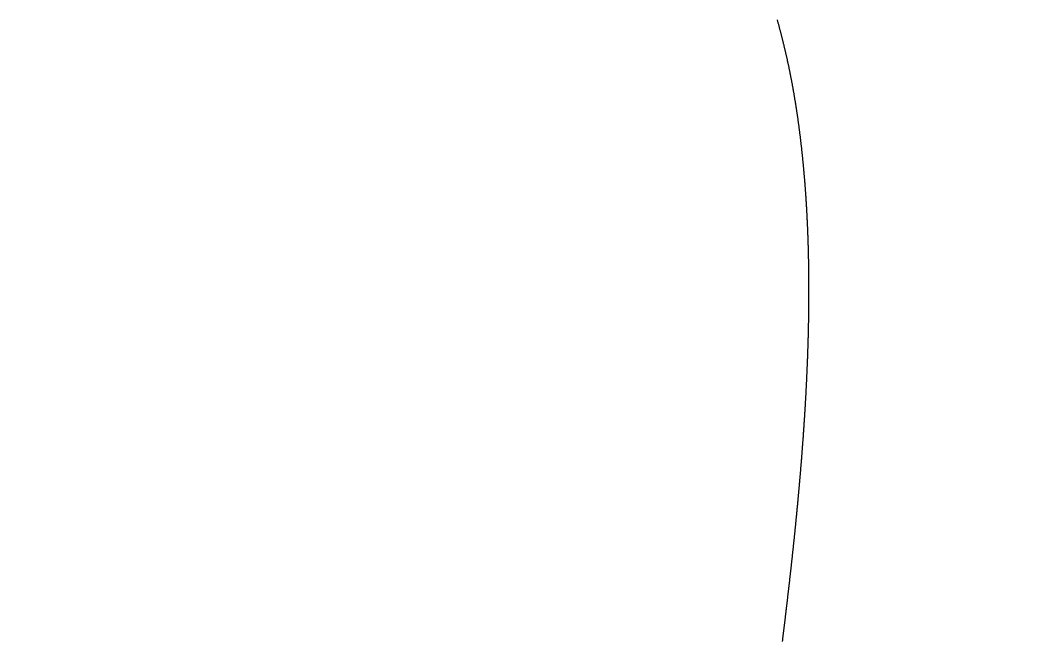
# Model space of a CAD drawing. Header units: millimetres. Extents: x 88 to 97873, y 32 to 55088.
# Drawn here: x 48648.276 to 48651.242, y 4954.372 to 4956.211 of the extents above; entities that cross this region are included whole.
import ezdxf

# ---------------------------------------------------------------- set-up
doc = ezdxf.new("R2010")
doc.units = ezdxf.units.MM
doc.header["$LTSCALE"] = 0.3

# ---------------------------------------------------------------- blocks, each defined once
blk = doc.blocks.new('FICHA_JACK5_FEMEA')
h = blk.add_hatch()
h.set_pattern_fill('ANSI35', color=256, scale=20, angle=43)
h.paths.add_polyline_path([(344.369, 0, 1), (-344.369, 0, 0.330565), (-99.716, -329.616), (-101.074, -328.278), (-102.307, -326.825), (-103.429, -325.305), (-104.47, -323.737), (-105.451, -322.136), (-106.384, -320.52), (-107.269, -318.925), (-108.104, -317.384), (-108.821, -316.043), (-110.225, -313.412), (-111.247, -311.489), (-112.233, -309.624), (-113.2, -307.781), (-114.15, -305.954), (-115.085, -304.134), (-116.009, -302.313), (-116.918, -300.494), (-117.817, -298.665), (-118.704, -296.829), (-119.576, -294.989), (-120.429, -293.148), (-121.262, -291.309), (-122.081, -289.455), (-122.881, -287.589), (-123.662, -285.713), (-124.419, -283.83), (-125.151, -281.94), (-125.852, -280.053), (-126.525, -278.158), (-127.169, -276.254), (-127.786, -274.336), (-128.37, -272.418), (-128.925, -270.494), (-129.452, -268.562), (-129.948, -266.636), (-130.415, -264.715), (-130.856, -262.797), (-131.278, -260.858), (-131.681, -258.895), (-132.063, -256.93), (-132.426, -254.961), (-132.77, -252.99), (-133.099, -251.015), (-133.412, -249.039), (-133.712, -247.062), (-133.998, -245.086), (-134.273, -243.113), (-134.536, -241.144), (-134.79, -239.182), (-135.033, -237.23), (-135.273, -235.25), (-135.515, -233.191), (-135.747, -231.132), (-135.971, -229.063), (-136.18, -227.021), (-136.376, -224.98), (-136.557, -222.947), (-136.721, -220.924), (-136.871, -218.883), (-137.003, -216.827), (-137.115, -214.759), (-137.204, -212.718), (-137.27, -210.706), (-137.312, -208.692), (-137.329, -206.678), (-137.318, -204.633), (-137.276, -202.56), (-137.2, -200.498), (-137.089, -198.449), (-136.94, -196.416), (-136.749, -194.369), (-136.511, -192.314), (-136.226, -190.286), (-135.887, -188.257), (-135.488, -186.234), (-135.033, -184.252), (-134.51, -182.284), (-133.913, -180.339), (-133.238, -178.421), (-132.466, -176.511), (-131.6, -174.647), (-130.634, -172.835), (-129.563, -171.09), (-128.395, -169.441), (-127.128, -167.876), (-125.769, -166.4), (-124.321, -165.009), (-122.809, -163.719), (-121.241, -162.523), (-119.598, -161.399), (-117.908, -160.361), (-116.178, -159.402), (-114.413, -158.517), (-112.618, -157.701), (-110.771, -156.938), (-108.902, -156.238), (-107.017, -155.594), (-105.119, -155.003), (-103.214, -154.461), (-101.273, -153.957), (-99.33, -153.496), (-97.389, -153.074), (-95.422, -152.683), (-93.461, -152.326), (-91.512, -152), (-89.542, -151.697), (-87.555, -151.417), (-85.584, -151.162), (-83.634, -150.929), (-81.672, -150.712), (-79.699, -150.511), (-77.717, -150.323), (-75.728, -150.148), (-73.767, -149.986), (-71.789, -149.833), (-69.776, -149.686), (-67.767, -149.547), (-65.755, -149.417), (-63.739, -149.294), (-61.72, -149.179), (-59.699, -149.071), (-57.675, -148.971), (-55.648, -148.877), (-53.618, -148.789), (-51.586, -148.708), (-49.551, -148.633), (-47.514, -148.564), (-45.475, -148.5), (-43.47, -148.443), (-41.5, -148.392), (-39.527, -148.345), (-37.554, -148.303), (-35.578, -148.265), (-33.601, -148.231), (-31.623, -148.2), (-29.643, -148.173), (-27.662, -148.149), (-25.68, -148.129), (-23.697, -148.111), (-21.713, -148.096), (-19.728, -148.083), (-17.743, -148.073), (-16.695, -148.068), (-16.621, -148.068), (-16.547, -148.068), (-16.474, -148.067), (-16.4, -148.067), (-16.326, -148.067), (-16.253, -148.066), (-16.179, -148.066), (-16.106, -148.066), (-16.032, -148.066), (-15.958, -148.065), (-15.885, -148.065), (-15.811, -148.065), (-15.737, -148.064), (-15.664, -148.064), (-15.59, -148.064), (-15.516, -148.064), (-15.443, -148.063), (-15.369, -148.063), (-15.296, -148.063), (-15.222, -148.062), (-15.148, -148.062), (-15.075, -148.062), (-15.001, -148.062), (-14.927, -148.061), (-14.854, -148.061), (-14.78, -148.061), (-14.706, -148.061), (-14.633, -148.06), (-14.559, -148.06), (-14.485, -148.06), (-14.412, -148.06), (-14.338, -148.059), (-14.264, -148.059), (-14.191, -148.059), (-14.117, -148.059), (-14.043, -148.059), (-13.97, -148.058), (-13.896, -148.058), (-13.822, -148.058), (-13.749, -148.058), (-13.675, -148.057), (-13.601, -148.057), (-13.528, -148.057), (-13.454, -148.057), (-13.38, -148.057), (-13.307, -148.056), (-13.233, -148.056), (-13.159, -148.056), (-13.086, -148.056), (-13.012, -148.056), (-12.938, -148.055), (-12.865, -148.055), (-12.791, -148.055), (-12.717, -148.055), (-12.644, -148.055), (-12.57, -148.054), (-12.496, -148.054), (-12.423, -148.054), (-12.349, -148.054), (-12.275, -148.054), (-12.202, -148.054), (-12.128, -148.053), (-12.054, -148.053), (-11.981, -148.053), (-11.907, -148.053), (-11.833, -148.053), (-11.76, -148.053), (-11.686, -148.052), (-11.612, -148.052), (-11.539, -148.052), (-11.465, -148.052), (-11.391, -148.052), (-11.317, -148.052), (-11.244, -148.051), (-11.17, -148.051), (-11.096, -148.051), (-11.023, -148.051), (-10.949, -148.051), (-10.875, -148.051), (-10.802, -148.051), (-10.728, -148.05), (-10.654, -148.05), (-10.581, -148.05), (-10.507, -148.05), (-10.433, -148.05), (-10.359, -148.05), (-10.286, -148.05), (-10.212, -148.05), (-10.138, -148.049), (-10.065, -148.049), (-9.991, -148.049), (-9.917, -148.049), (-9.844, -148.049), (-9.77, -148.049), (-9.696, -148.049), (-9.622, -148.049), (-9.549, -148.049), (-9.475, -148.048), (-9.401, -148.048), (-9.328, -148.048), (-9.254, -148.048), (-9.18, -148.048), (-9.106, -148.048), (-9.033, -148.048), (-8.959, -148.048), (-8.885, -148.048), (-8.812, -148.047), (-8.738, -148.047), (-8.664, -148.047), (-8.591, -148.047), (-8.517, -148.047), (-8.443, -148.047), (-8.369, -148.047), (-8.296, -148.047), (-8.222, -148.047), (-8.148, -148.047), (-8.075, -148.047), (-8.001, -148.046), (-7.927, -148.046), (-7.853, -148.046), (-7.78, -148.046), (-7.706, -148.046), (-7.632, -148.046), (-7.558, -148.046), (-7.485, -148.046), (-7.411, -148.046), (-7.337, -148.046), (-7.264, -148.046), (-7.19, -148.046), (-7.116, -148.046), (-7.042, -148.046), (-6.969, -148.045), (-6.895, -148.045), (-6.821, -148.045), (-6.748, -148.045), (-6.674, -148.045), (-6.6, -148.045), (-6.526, -148.045), (-6.453, -148.045), (-6.379, -148.045), (-6.305, -148.045), (-6.231, -148.045), (-6.158, -148.045), (-6.084, -148.045), (-6.01, -148.045), (-5.937, -148.045), (-5.863, -148.045), (-5.789, -148.045), (-5.715, -148.045), (-5.642, -148.045), (-5.568, -148.044), (-5.494, -148.044), (-5.42, -148.044), (-5.347, -148.044), (-5.273, -148.044), (-5.199, -148.044), (-5.125, -148.044), (-5.052, -148.044), (-4.978, -148.044), (-4.904, -148.044), (-4.83, -148.044), (-4.757, -148.044), (-4.683, -148.044), (-4.609, -148.044), (-4.536, -148.044), (-4.462, -148.044), (-4.388, -148.044), (-4.314, -148.044), (-4.241, -148.044), (-4.167, -148.044), (-4.093, -148.044), (-4.019, -148.044), (-3.946, -148.044), (-3.872, -148.044), (-3.798, -148.044), (-3.724, -148.044), (-3.651, -148.044), (-3.577, -148.044), (-3.503, -148.044), (-3.429, -148.044), (-3.356, -148.044), (-3.282, -148.044), (-3.208, -148.044), (-3.134, -148.044), (-3.061, -148.044), (-2.987, -148.043), (-2.913, -148.043), (-2.84, -148.043), (-2.766, -148.043), (-2.692, -148.043), (-2.618, -148.043), (-2.545, -148.043), (-2.471, -148.043), (-2.397, -148.043), (-2.323, -148.043), (-2.25, -148.043), (-2.176, -148.043), (-2.102, -148.043), (-2.028, -148.043), (-1.955, -148.043), (-1.881, -148.043), (-1.807, -148.043), (-1.733, -148.043), (-1.66, -148.043), (-1.586, -148.043), (-1.512, -148.043), (-1.438, -148.043), (-1.365, -148.043), (-1.291, -148.043), (-1.217, -148.043), (-1.143, -148.043), (-1.07, -148.043), (-0.996, -148.043), (-0.922, -148.043), (-0.848, -148.043), (-0.775, -148.043), (-0.701, -148.043), (-0.627, -148.043), (-0.553, -148.043), (-0.48, -148.043), (-0.406, -148.043), (-0.332, -148.043), (-0.258, -148.043), (-0.185, -148.043), (-0.111, -148.043), (-0.037, -148.043), (0.037, -148.043), (0.11, -148.043), (0.184, -148.043), (0.258, -148.043), (0.332, -148.043), (0.405, -148.043), (0.479, -148.043), (0.553, -148.043), (0.627, -148.043), (0.7, -148.043), (0.774, -148.043), (0.848, -148.043), (0.922, -148.043), (0.995, -148.043), (1.069, -148.043), (1.143, -148.043), (1.217, -148.043), (1.29, -148.043), (1.364, -148.043), (1.438, -148.043), (1.512, -148.043), (1.585, -148.043), (1.659, -148.043), (1.733, -148.043), (1.807, -148.043), (1.88, -148.043), (1.954, -148.043), (2.028, -148.043), (2.102, -148.043), (2.175, -148.043), (2.249, -148.043), (2.323, -148.043), (2.397, -148.043), (2.47, -148.043), (2.544, -148.043), (2.618, -148.043), (2.692, -148.043), (2.765, -148.043), (2.839, -148.043), (2.913, -148.043), (2.987, -148.043), (3.06, -148.043), (3.134, -148.043), (3.208, -148.043), (3.282, -148.043), (3.355, -148.043), (3.429, -148.043), (3.503, -148.043), (3.577, -148.043), (3.65, -148.043), (3.724, -148.043), (3.798, -148.043), (3.872, -148.043), (3.945, -148.043), (4.019, -148.043), (4.093, -148.043), (4.167, -148.043), (4.24, -148.043), (4.314, -148.043), (4.388, -148.043), (4.462, -148.043), (4.535, -148.043), (4.609, -148.043), (4.683, -148.043), (4.757, -148.043), (4.83, -148.043), (4.904, -148.043), (4.978, -148.043), (5.052, -148.044), (5.125, -148.044), (5.199, -148.044), (5.273, -148.044), (5.346, -148.044), (5.42, -148.044), (5.494, -148.044), (5.568, -148.044), (5.641, -148.044), (5.715, -148.044), (5.789, -148.044), (5.863, -148.044), (5.936, -148.044), (6.01, -148.044), (6.084, -148.044), (6.158, -148.044), (6.231, -148.044), (6.305, -148.044), (6.379, -148.044), (6.453, -148.044), (6.526, -148.044), (6.6, -148.044), (6.674, -148.044), (6.748, -148.044), (6.821, -148.044), (6.895, -148.044), (6.969, -148.044), (7.042, -148.044), (7.116, -148.044), (7.19, -148.044), (7.264, -148.044), (7.337, -148.044), (7.411, -148.044), (7.485, -148.044), (7.559, -148.044), (7.632, -148.045), (7.706, -148.045), (7.78, -148.045), (7.854, -148.045), (7.927, -148.045), (8.001, -148.045), (8.075, -148.045), (8.148, -148.045), (8.222, -148.045), (8.296, -148.045), (8.37, -148.045), (8.443, -148.045), (8.517, -148.045), (8.591, -148.045), (8.665, -148.045), (8.738, -148.045), (8.812, -148.045), (8.886, -148.045), (8.959, -148.045), (9.033, -148.046), (9.107, -148.046), (9.181, -148.046), (9.254, -148.046), (9.328, -148.046), (9.402, -148.046), (9.476, -148.046), (9.549, -148.046), (9.623, -148.046), (9.697, -148.046), (9.77, -148.046), (9.844, -148.046), (9.918, -148.046), (9.992, -148.046), (10.065, -148.047), (10.139, -148.047), (10.213, -148.047), (10.286, -148.047), (10.36, -148.047), (10.434, -148.047), (10.508, -148.047), (10.581, -148.047), (10.655, -148.047), (10.729, -148.047), (10.802, -148.047), (10.876, -148.048), (10.95, -148.048), (11.024, -148.048), (11.097, -148.048), (11.171, -148.048), (11.245, -148.048), (11.318, -148.048), (11.392, -148.048), (11.466, -148.048), (11.54, -148.049), (11.613, -148.049), (11.687, -148.049), (11.761, -148.049), (11.834, -148.049), (11.908, -148.049), (11.982, -148.049), (12.055, -148.049), (12.129, -148.049), (12.203, -148.05), (12.277, -148.05), (12.35, -148.05), (12.424, -148.05), (12.498, -148.05), (12.571, -148.05), (12.645, -148.05), (12.719, -148.05), (12.792, -148.051), (12.866, -148.051), (12.94, -148.051), (13.013, -148.051), (13.087, -148.051), (13.161, -148.051), (13.235, -148.051), (13.308, -148.052), (13.382, -148.052), (13.456, -148.052), (13.529, -148.052), (13.603, -148.052), (13.677, -148.052), (13.75, -148.053), (13.824, -148.053), (13.898, -148.053), (13.971, -148.053), (14.045, -148.053), (14.119, -148.053), (14.192, -148.054), (14.266, -148.054), (14.34, -148.054), (14.414, -148.054), (14.487, -148.054), (14.561, -148.054), (14.635, -148.055), (14.708, -148.055), (14.782, -148.055), (14.856, -148.055), (14.929, -148.055), (15.003, -148.056), (15.077, -148.056), (15.15, -148.056), (15.224, -148.056), (15.298, -148.056), (15.371, -148.057), (15.445, -148.057), (15.519, -148.057), (15.592, -148.057), (15.666, -148.057), (15.74, -148.058), (15.813, -148.058), (15.887, -148.058), (15.961, -148.058), (16.034, -148.059), (16.108, -148.059), (16.182, -148.059), (16.255, -148.059), (16.329, -148.059), (16.403, -148.06), (16.476, -148.06), (16.55, -148.06), (16.623, -148.06), (16.697, -148.061), (16.771, -148.061), (16.844, -148.061), (16.918, -148.061), (16.992, -148.062), (17.065, -148.062), (17.139, -148.062), (17.213, -148.062), (17.286, -148.063), (17.36, -148.063), (17.434, -148.063), (17.507, -148.064), (17.581, -148.064), (17.654, -148.064), (17.728, -148.064), (17.802, -148.065), (18.889, -148.069), (20.948, -148.079), (23.007, -148.091), (25.064, -148.106), (27.121, -148.124), (29.177, -148.144), (31.231, -148.168), (33.285, -148.195), (35.336, -148.227), (37.387, -148.262), (39.435, -148.301), (41.482, -148.345), (43.527, -148.393), (45.571, -148.446), (47.612, -148.505), (49.651, -148.569), (51.688, -148.638), (53.722, -148.714), (55.754, -148.795), (57.783, -148.883), (59.81, -148.978), (61.834, -149.079), (63.856, -149.187), (65.874, -149.303), (67.889, -149.426), (69.901, -149.557), (71.91, -149.696), (73.963, -149.847), (76.047, -150.009), (78.112, -150.181), (80.17, -150.366), (82.221, -150.563), (84.261, -150.776), (86.289, -151.006), (88.303, -151.254), (90.337, -151.526), (92.385, -151.825), (94.413, -152.148), (96.419, -152.498), (98.433, -152.881), (100.452, -153.302), (102.439, -153.756), (104.427, -154.253), (106.408, -154.797), (108.381, -155.392), (110.339, -156.041), (112.249, -156.739), (114.139, -157.499), (116.001, -158.327), (117.832, -159.225), (119.624, -160.201), (121.373, -161.26), (123.071, -162.407), (124.691, -163.631), (126.229, -164.934), (127.682, -166.32), (129.046, -167.792), (130.318, -169.351), (131.475, -170.974), (132.524, -172.662), (133.473, -174.413), (134.326, -176.214), (135.089, -178.057), (135.769, -179.933), (136.37, -181.838), (136.9, -183.763), (137.363, -185.704), (137.765, -187.653), (138.109, -189.607), (138.401, -191.559), (138.649, -193.538), (138.855, -195.541), (139.017, -197.533), (139.141, -199.506), (139.231, -201.494), (139.289, -203.492), (139.317, -205.499), (139.316, -207.511), (139.289, -209.526), (139.237, -211.539), (139.161, -213.55), (139.065, -215.554), (138.949, -217.549), (138.816, -219.532), (138.667, -221.5), (138.501, -223.483), (138.32, -225.478), (138.128, -227.447), (137.924, -229.418), (137.71, -231.388), (137.49, -233.318), (137.256, -235.312), (137.01, -237.349), (136.755, -239.384), (136.494, -241.397), (136.222, -243.414), (135.94, -245.433), (135.644, -247.452), (135.336, -249.469), (135.013, -251.483), (134.675, -253.494), (134.319, -255.499), (133.945, -257.5), (133.551, -259.496), (133.134, -261.488), (132.694, -263.477), (132.232, -265.443), (131.748, -267.391), (131.234, -269.343), (130.692, -271.283), (130.122, -273.215), (129.521, -275.144), (128.893, -277.055), (128.237, -278.955), (127.56, -280.825), (126.859, -282.678), (126.132, -284.528), (125.382, -286.371), (124.61, -288.207), (123.819, -290.031), (123.013, -291.844), (122.193, -293.642), (121.362, -295.425), (120.514, -297.206), (119.652, -298.984), (118.778, -300.756), (117.895, -302.52), (117.006, -304.271), (116.113, -306.006), (115.222, -307.721), (114.328, -309.427), (113.444, -311.101), (112.596, -312.697), (112.122, -313.587), (112.106, -313.617), (112.09, -313.647), (112.074, -313.676), (111.13, -315.449), (109.98, -317.599), (108.914, -319.556), (107.844, -321.451), (106.742, -323.294), (105.58, -325.079), (104.332, -326.787), (102.98, -328.375), (102.617, -328.724, 0.328122)])
blk.add_lwpolyline([(-134.961, -237.807), (-134.968, -237.749), (-134.976, -237.69), (-134.983, -237.631), (-134.99, -237.573), (-134.998, -237.514), (-135.005, -237.455), (-135.012, -237.396), (-135.019, -237.337), (-135.027, -237.278), (-135.034, -237.219), (-135.041, -237.16), (-135.048, -237.101), (-135.056, -237.042), (-135.063, -236.983), (-135.07, -236.924), (-135.077, -236.865), (-135.084, -236.805), (-135.092, -236.746), (-135.099, -236.687), (-135.106, -236.627), (-135.113, -236.568), (-135.121, -236.508), (-135.128, -236.449), (-135.135, -236.389), (-135.142, -236.329), (-135.15, -236.27), (-135.157, -236.21), (-135.164, -236.15), (-135.171, -236.09), (-135.178, -236.03), (-135.186, -235.971), (-135.193, -235.911), (-135.2, -235.851), (-135.207, -235.791), (-135.215, -235.73), (-135.222, -235.67), (-135.229, -235.61), (-135.236, -235.55), (-135.243, -235.49), (-135.251, -235.429), (-135.258, -235.369), (-135.265, -235.309), (-135.272, -235.248), (-135.279, -235.188), (-135.287, -235.127), (-135.294, -235.067), (-135.301, -235.006), (-135.308, -234.945), (-135.315, -234.885), (-135.323, -234.824), (-135.33, -234.763), (-135.337, -234.702), (-135.344, -234.641), (-135.351, -234.58), (-135.359, -234.519), (-135.366, -234.458), (-135.373, -234.397), (-135.38, -234.336), (-135.387, -234.275), (-135.394, -234.214), (-135.402, -234.153), (-135.409, -234.091), (-135.416, -234.03), (-135.423, -233.969), (-135.43, -233.907), (-135.438, -233.846), (-135.445, -233.784), (-135.452, -233.723), (-135.459, -233.661), (-135.466, -233.599), (-135.473, -233.538), (-135.481, -233.476), (-135.488, -233.414), (-135.495, -233.352), (-135.502, -233.291), (-135.509, -233.229), (-135.516, -233.167), (-135.523, -233.105), (-135.531, -233.043), (-135.538, -232.981), (-135.545, -232.919), (-135.552, -232.856), (-135.559, -232.794), (-135.566, -232.732), (-135.573, -232.67), (-135.58, -232.607), (-135.587, -232.545), (-135.595, -232.483), (-135.602, -232.42), (-135.609, -232.358), (-135.616, -232.295), (-135.623, -232.233), (-135.63, -232.17), (-135.637, -232.107), (-135.644, -232.045), (-135.651, -231.982), (-135.658, -231.919), (-135.665, -231.857), (-135.672, -231.794), (-135.679, -231.731), (-135.686, -231.668), (-135.694, -231.605), (-135.701, -231.542), (-135.708, -231.479), (-135.715, -231.416), (-135.722, -231.353), (-135.729, -231.29), (-135.736, -231.226), (-135.743, -231.163), (-135.75, -231.1), (-135.757, -231.037), (-135.764, -230.973), (-135.771, -230.91), (-135.778, -230.847), (-135.785, -230.783), (-135.792, -230.72), (-135.798, -230.656), (-135.805, -230.592), (-135.812, -230.529), (-135.819, -230.465), (-135.826, -230.402), (-135.833, -230.338), (-135.84, -230.274), (-135.847, -230.21), (-135.854, -230.146), (-135.861, -230.083), (-135.868, -230.019), (-135.875, -229.955), (-135.881, -229.891), (-135.888, -229.827), (-135.895, -229.763), (-135.902, -229.699), (-135.909, -229.635), (-135.916, -229.57), (-135.923, -229.506), (-135.929, -229.442), (-135.936, -229.378), (-135.943, -229.314), (-135.95, -229.249), (-135.957, -229.185), (-135.963, -229.12), (-135.97, -229.056), (-135.977, -228.992), (-135.984, -228.927), (-135.991, -228.863), (-135.997, -228.798), (-136.004, -228.733), (-136.011, -228.669), (-136.018, -228.604), (-136.024, -228.539), (-136.031, -228.475), (-136.038, -228.41), (-136.044, -228.345), (-136.051, -228.28), (-136.058, -228.215), (-136.064, -228.151), (-136.071, -228.086), (-136.078, -228.021), (-136.084, -227.956), (-136.091, -227.891), (-136.098, -227.826), (-136.104, -227.76), (-136.111, -227.695), (-136.117, -227.63), (-136.124, -227.565), (-136.131, -227.5), (-136.137, -227.435), (-136.144, -227.369), (-136.15, -227.304), (-136.157, -227.239), (-136.163, -227.173), (-136.17, -227.108), (-136.176, -227.042), (-136.183, -226.977), (-136.189, -226.911), (-136.196, -226.846), (-136.202, -226.78), (-136.209, -226.715), (-136.215, -226.649), (-136.221, -226.583), (-136.228, -226.518), (-136.234, -226.452), (-136.241, -226.386), (-136.247, -226.321), (-136.253, -226.255), (-136.26, -226.189), (-136.266, -226.123), (-136.272, -226.057), (-136.279, -225.991), (-136.285, -225.925), (-136.291, -225.859), (-136.298, -225.793), (-136.304, -225.727), (-136.31, -225.661), (-136.317, -225.595), (-136.323, -225.529), (-136.329, -225.463), (-136.335, -225.397), (-136.341, -225.331), (-136.348, -225.264), (-136.354, -225.198), (-136.36, -225.132), (-136.366, -225.065), (-136.372, -224.999), (-136.378, -224.933), (-136.385, -224.866), (-136.391, -224.8), (-136.397, -224.733), (-136.403, -224.667), (-136.409, -224.6), (-136.415, -224.534), (-136.421, -224.467), (-136.427, -224.401), (-136.433, -224.334), (-136.439, -224.268), (-136.445, -224.201), (-136.451, -224.134), (-136.457, -224.068), (-136.463, -224.001), (-136.469, -223.934), (-136.475, -223.867), (-136.481, -223.8), (-136.487, -223.734), (-136.493, -223.667), (-136.498, -223.6), (-136.504, -223.533), (-136.51, -223.466), (-136.516, -223.399), (-136.522, -223.332), (-136.528, -223.265), (-136.533, -223.198), (-136.539, -223.131), (-136.545, -223.064), (-136.551, -222.997), (-136.556, -222.93), (-136.562, -222.863), (-136.568, -222.795), (-136.573, -222.728), (-136.579, -222.661), (-136.585, -222.594), (-136.59, -222.527), (-136.596, -222.459), (-136.602, -222.392), (-136.607, -222.325), (-136.613, -222.257), (-136.618, -222.19), (-136.624, -222.122), (-136.629, -222.055), (-136.635, -221.988), (-136.64, -221.92), (-136.646, -221.853), (-136.651, -221.785), (-136.657, -221.718), (-136.662, -221.65), (-136.668, -221.583), (-136.673, -221.515), (-136.678, -221.447), (-136.684, -221.38), (-136.689, -221.312), (-136.694, -221.244), (-136.7, -221.177), (-136.705, -221.109), (-136.71, -221.041), (-136.715, -220.973), (-136.721, -220.906), (-136.726, -220.838), (-136.731, -220.77), (-136.736, -220.702), (-136.742, -220.634), (-136.747, -220.566), (-136.752, -220.499), (-136.757, -220.431), (-136.762, -220.363), (-136.767, -220.295), (-136.772, -220.227), (-136.777, -220.159), (-136.782, -220.091), (-136.787, -220.023), (-136.792, -219.955), (-136.797, -219.887), (-136.802, -219.819), (-136.807, -219.751), (-136.812, -219.682), (-136.817, -219.614), (-136.822, -219.546), (-136.827, -219.478), (-136.832, -219.41), (-136.836, -219.342), (-136.841, -219.273), (-136.846, -219.205), (-136.851, -219.137), (-136.856, -219.069), (-136.86, -219), (-136.865, -218.932), (-136.87, -218.864), (-136.874, -218.795), (-136.879, -218.727), (-136.884, -218.659), (-136.888, -218.59), (-136.893, -218.522), (-136.897, -218.453), (-136.902, -218.385), (-136.907, -218.316), (-136.911, -218.248), (-136.916, -218.179), (-136.92, -218.111), (-136.924, -218.042), (-136.929, -217.974), (-136.933, -217.905), (-136.938, -217.837), (-136.942, -217.768), (-136.946, -217.7), (-136.951, -217.631), (-136.955, -217.562), (-136.959, -217.494), (-136.964, -217.425), (-136.968, -217.357), (-136.972, -217.288), (-136.976, -217.219), (-136.981, -217.15), (-136.985, -217.082), (-136.989, -217.013), (-136.993, -216.944), (-136.997, -216.876), (-137.001, -216.807), (-137.005, -216.738), (-137.009, -216.669), (-137.013, -216.6), (-137.017, -216.532), (-137.021, -216.463), (-137.025, -216.394), (-137.029, -216.325), (-137.033, -216.256), (-137.037, -216.187), (-137.041, -216.118), (-137.045, -216.05), (-137.048, -215.981), (-137.052, -215.912), (-137.056, -215.843), (-137.06, -215.774), (-137.063, -215.705), (-137.067, -215.636), (-137.071, -215.567), (-137.075, -215.498), (-137.078, -215.429), (-137.082, -215.36), (-137.085, -215.291), (-137.089, -215.222), (-137.092, -215.153), (-137.096, -215.084), (-137.099, -215.015), (-137.103, -214.946), (-137.106, -214.877), (-137.11, -214.807), (-137.113, -214.738), (-137.117, -214.669), (-137.12, -214.6), (-137.123, -214.531), (-137.127, -214.462), (-137.13, -214.393), (-137.133, -214.324), (-137.136, -214.254), (-137.14, -214.185), (-137.143, -214.116), (-137.146, -214.047), (-137.149, -213.978), (-137.152, -213.908), (-137.155, -213.839), (-137.158, -213.77), (-137.161, -213.701), (-137.164, -213.632), (-137.167, -213.562), (-137.17, -213.493), (-137.173, -213.424), (-137.176, -213.355), (-137.179, -213.285), (-137.182, -213.216), (-137.185, -213.147), (-137.187, -213.077), (-137.19, -213.008), (-137.193, -212.939), (-137.196, -212.869), (-137.198, -212.8), (-137.201, -212.731), (-137.204, -212.662), (-137.206, -212.592), (-137.209, -212.523), (-137.211, -212.453), (-137.214, -212.384), (-137.217, -212.315), (-137.219, -212.245), (-137.221, -212.176), (-137.224, -212.107), (-137.226, -212.037), (-137.229, -211.968), (-137.231, -211.899), (-137.233, -211.829), (-137.236, -211.76), (-137.238, -211.69), (-137.24, -211.621), (-137.242, -211.552), (-137.245, -211.482), (-137.247, -211.413), (-137.249, -211.343), (-137.251, -211.274), (-137.253, -211.204), (-137.255, -211.135), (-137.257, -211.066), (-137.259, -210.996), (-137.261, -210.927), (-137.263, -210.857), (-137.265, -210.788), (-137.267, -210.718), (-137.269, -210.649), (-137.271, -210.579), (-137.272, -210.51), (-137.274, -210.44), (-137.276, -210.371), (-137.278, -210.302), (-137.279, -210.232), (-137.281, -210.163), (-137.283, -210.093), (-137.284, -210.024), (-137.286, -209.954), (-137.287, -209.885), (-137.289, -209.815), (-137.29, -209.746), (-137.292, -209.676), (-137.293, -209.607), (-137.295, -209.537), (-137.296, -209.468), (-137.297, -209.398), (-137.299, -209.329), (-137.3, -209.259), (-137.301, -209.19), (-137.302, -209.121), (-137.304, -209.051), (-137.305, -208.982), (-137.306, -208.912), (-137.307, -208.843), (-137.308, -208.773), (-137.309, -208.704), (-137.31, -208.634), (-137.311, -208.565), (-137.312, -208.495), (-137.313, -208.426), (-137.314, -208.356), (-137.315, -208.287), (-137.316, -208.217), (-137.316, -208.148), (-137.317, -208.078), (-137.318, -208.009), (-137.319, -207.94), (-137.319, -207.87), (-137.32, -207.801), (-137.32, -207.731), (-137.321, -207.662), (-137.322, -207.592), (-137.322, -207.523), (-137.323, -207.453), (-137.323, -207.384), (-137.323, -207.315), (-137.324, -207.245), (-137.324, -207.176), (-137.324, -207.106), (-137.325, -207.037), (-137.325, -206.967), (-137.325, -206.898), (-137.325, -206.829), (-137.326, -206.759), (-137.326, -206.69), (-137.326, -206.62), (-137.326, -206.551), (-137.326, -206.482), (-137.326, -206.412), (-137.326, -206.343), (-137.326, -206.273), (-137.326, -206.204), (-137.326, -206.135), (-137.325, -206.065), (-137.325, -205.996), (-137.325, -205.927), (-137.325, -205.857), (-137.324, -205.788), (-137.324, -205.719), (-137.324, -205.649), (-137.323, -205.58), (-137.323, -205.511), (-137.322, -205.441), (-137.322, -205.372), (-137.321, -205.303), (-137.321, -205.233), (-137.32, -205.164), (-137.319, -205.095), (-137.319, -205.026), (-137.318, -204.956), (-137.317, -204.887), (-137.317, -204.818), (-137.316, -204.749), (-137.315, -204.679), (-137.314, -204.61), (-137.313, -204.541), (-137.312, -204.472), (-137.311, -204.403), (-137.31, -204.333), (-137.309, -204.264), (-137.308, -204.195), (-137.307, -204.126), (-137.306, -204.057), (-137.304, -203.988), (-137.303, -203.918), (-137.302, -203.849), (-137.301, -203.78), (-137.299, -203.711), (-137.298, -203.642), (-137.296, -203.573), (-137.295, -203.504), (-137.294, -203.435), (-137.292, -203.366), (-137.29, -203.297), (-137.289, -203.228), (-137.287, -203.159), (-137.286, -203.09), (-137.284, -203.021), (-137.282, -202.952), (-137.28, -202.883), (-137.279, -202.814), (-137.277, -202.745), (-137.275, -202.676), (-137.273, -202.607), (-137.271, -202.538), (-137.269, -202.469), (-137.267, -202.4), (-137.265, -202.331), (-137.263, -202.262), (-137.261, -202.193), (-137.258, -202.124), (-137.256, -202.055), (-137.254, -201.987), (-137.252, -201.918), (-137.249, -201.849), (-137.247, -201.78), (-137.244, -201.711), (-137.242, -201.643), (-137.24, -201.574), (-137.237, -201.505), (-137.234, -201.436), (-137.232, -201.368), (-137.229, -201.299), (-137.227, -201.23), (-137.224, -201.162), (-137.221, -201.093), (-137.218, -201.024), (-137.215, -200.956), (-137.213, -200.887), (-137.21, -200.818), (-137.207, -200.75), (-137.204, -200.681), (-137.201, -200.613), (-137.198, -200.544), (-137.194, -200.475), (-137.191, -200.407), (-137.188, -200.338), (-137.185, -200.27), (-137.182, -200.201), (-137.178, -200.133), (-137.175, -200.064), (-137.172, -199.996), (-137.168, -199.928), (-137.165, -199.859), (-137.161, -199.791), (-137.158, -199.722), (-137.154, -199.654), (-137.15, -199.586), (-137.147, -199.517), (-137.143, -199.449), (-137.139, -199.381), (-137.136, -199.313), (-137.132, -199.244), (-137.128, -199.176), (-137.124, -199.108), (-137.12, -199.04), (-137.116, -198.971), (-137.112, -198.903), (-137.108, -198.835), (-137.104, -198.767), (-137.1, -198.699), (-137.095, -198.631), (-137.091, -198.563), (-137.087, -198.495), (-137.083, -198.427), (-137.078, -198.359), (-137.074, -198.291), (-137.069, -198.223), (-137.065, -198.155), (-137.06, -198.087), (-137.056, -198.019), (-137.051, -197.951), (-137.047, -197.883), (-137.042, -197.815), (-137.037, -197.747), (-137.032, -197.679), (-137.028, -197.611), (-137.023, -197.544), (-137.018, -197.476), (-137.013, -197.408), (-137.008, -197.34), (-137.003, -197.273), (-136.998, -197.205), (-136.993, -197.137), (-136.987, -197.07), (-136.982, -197.002), (-136.977, -196.934), (-136.972, -196.867), (-136.966, -196.799), (-136.961, -196.732), (-136.956, -196.664), (-136.95, -196.597), (-136.945, -196.529), (-136.939, -196.462), (-136.933, -196.394), (-136.928, -196.327), (-136.922, -196.259), (-136.916, -196.192), (-136.911, -196.125), (-136.905, -196.057), (-136.899, -195.99), (-136.893, -195.923), (-136.887, -195.855), (-136.881, -195.788), (-136.875, -195.721), (-136.869, -195.654), (-136.863, -195.587), (-136.857, -195.52), (-136.85, -195.452), (-136.844, -195.385), (-136.838, -195.318), (-136.831, -195.251), (-136.825, -195.184), (-136.819, -195.117), (-136.812, -195.05), (-136.806, -194.983), (-136.799, -194.916), (-136.792, -194.849), (-136.786, -194.782), (-136.779, -194.716), (-136.772, -194.649), (-136.765, -194.582), (-136.759, -194.515), (-136.752, -194.448), (-136.745, -194.382), (-136.738, -194.315), (-136.731, -194.248), (-136.724, -194.182), (-136.717, -194.115), (-136.709, -194.048), (-136.702, -193.982), (-136.695, -193.915), (-136.688, -193.849), (-136.68, -193.782), (-136.673, -193.716), (-136.665, -193.649), (-136.658, -193.583), (-136.65, -193.516), (-136.643, -193.45), (-136.635, -193.384), (-136.627, -193.317), (-136.62, -193.251), (-136.612, -193.185), (-136.604, -193.119), (-136.596, -193.052), (-136.588, -192.986), (-136.58, -192.92), (-136.572, -192.854), (-136.564, -192.788), (-136.556, -192.722), (-136.548, -192.656), (-136.54, -192.59), (-136.531, -192.524), (-136.523, -192.458), (-136.515, -192.392), (-136.506, -192.326), (-136.498, -192.26), (-136.489, -192.194), (-136.481, -192.129), (-136.472, -192.063), (-136.463, -191.997), (-136.455, -191.931), (-136.446, -191.866), (-136.437, -191.8), (-136.428, -191.734), (-136.419, -191.669), (-136.411, -191.603), (-136.402, -191.538), (-136.392, -191.472), (-136.383, -191.407), (-136.374, -191.341), (-136.365, -191.276), (-136.356, -191.211), (-136.347, -191.145), (-136.337, -191.08), (-136.328, -191.015), (-136.318, -190.949), (-136.309, -190.884), (-136.299, -190.819), (-136.29, -190.754), (-136.28, -190.689), (-136.27, -190.624), (-136.261, -190.558), (-136.251, -190.493), (-136.241, -190.428), (-136.231, -190.363), (-136.221, -190.299), (-136.211, -190.234), (-136.201, -190.169), (-136.191, -190.104), (-136.181, -190.039), (-136.171, -189.974), (-136.16, -189.91), (-136.15, -189.845), (-136.14, -189.78), (-136.129, -189.716), (-136.119, -189.651), (-136.108, -189.586), (-136.098, -189.522), (-136.087, -189.457), (-136.077, -189.393), (-136.066, -189.329), (-136.055, -189.264), (-136.044, -189.2), (-136.033, -189.135), (-136.023, -189.071), (-136.012, -189.007), (-136.001, -188.943), (-135.989, -188.879), (-135.978, -188.814), (-135.967, -188.75), (-135.956, -188.686), (-135.945, -188.622), (-135.933, -188.558), (-135.922, -188.494), (-135.91, -188.43), (-135.899, -188.366), (-135.887, -188.302), (-135.876, -188.239), (-135.864, -188.175), (-135.852, -188.111), (-135.841, -188.047), (-135.829, -187.984), (-135.817, -187.92), (-135.805, -187.856), (-135.793, -187.793), (-135.781, -187.729), (-135.769, -187.666), (-135.757, -187.602), (-135.745, -187.539), (-135.732, -187.476), (-135.72, -187.412), (-135.708, -187.349), (-135.695, -187.286), (-135.683, -187.223), (-135.67, -187.159), (-135.658, -187.096), (-135.645, -187.033), (-135.632, -186.97), (-135.62, -186.907), (-135.607, -186.844), (-135.594, -186.781), (-135.581, -186.718), (-135.568, -186.655), (-135.555, -186.592), (-135.542, -186.53), (-135.529, -186.467), (-135.516, -186.404), (-135.503, -186.341), (-135.489, -186.279), (-135.476, -186.216), (-135.463, -186.154), (-135.449, -186.091), (-135.436, -186.029), (-135.422, -185.966), (-135.409, -185.904), (-135.395, -185.841), (-135.381, -185.779), (-135.367, -185.717), (-135.354, -185.655), (-135.34, -185.592), (-135.326, -185.53), (-135.312, -185.468), (-135.298, -185.406), (-135.283, -185.344), (-135.269, -185.282), (-135.255, -185.22), (-135.241, -185.158), (-135.226, -185.096), (-135.212, -185.035), (-135.198, -184.973), (-135.183, -184.911), (-135.168, -184.849), (-135.154, -184.788), (-135.139, -184.726), (-135.124, -184.665), (-135.11, -184.603), (-135.095, -184.542), (-135.08, -184.48), (-135.065, -184.419), (-135.05, -184.357), (-135.035, -184.296), (-135.02, -184.235), (-135.004, -184.174), (-134.989, -184.113), (-134.974, -184.051), (-134.958, -183.99), (-134.943, -183.929), (-134.927, -183.868), (-134.912, -183.807), (-134.896, -183.747), (-134.881, -183.686), (-134.865, -183.625), (-134.849, -183.564), (-134.833, -183.503), (-134.817, -183.443), (-134.801, -183.382), (-134.785, -183.322), (-134.769, -183.261), (-134.753, -183.201), (-134.737, -183.14), (-134.721, -183.08), (-134.704, -183.019), (-134.688, -182.959), (-134.671, -182.899), (-134.655, -182.839), (-134.638, -182.778), (-134.622, -182.718), (-134.605, -182.658), (-134.588, -182.598), (-134.571, -182.538), (-134.555, -182.478), (-134.538, -182.418), (-134.521, -182.359), (-134.504, -182.299)])
for radius in [559.6, 433.34, 344.369]:
    blk.add_circle((0, 0), radius)

msp = doc.modelspace()

# ---------------------------------------------------------------- block references
at = {"xscale": -0.03314492310661443, "yscale": 0.03314492310661443, "zscale": 0.03314492310661443}
msp.add_blockref('FICHA_JACK5_FEMEA', (48646.0598, 4962.2533), dxfattribs=at)

doc.saveas('drawing.dxf')
